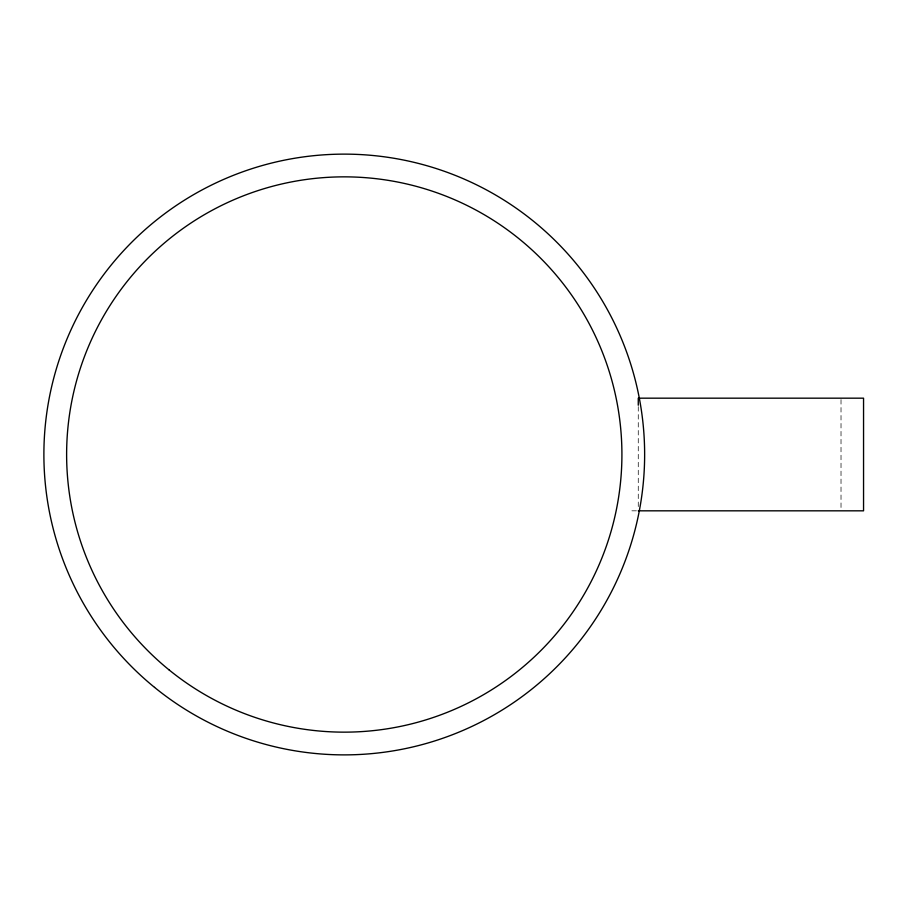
<?xml version="1.0" encoding="UTF-8"?>
<svg xmlns="http://www.w3.org/2000/svg" width="909" height="909" viewBox="0 0 909 909"><rect width="100%" height="100%" fill="white"/><g stroke="black" fill="none" stroke-linecap="round" stroke-linejoin="round"><path stroke-width="0.68" stroke-dasharray="4.54 3.41" d="M631.903 510.824L636.993 510.824M841.018 399.585L841.018 510.824M638.266 406.63L638.266 508.006"/><path stroke-width="1.36" d="M638.266 510.824L863.55 510.824L863.55 398.176L638.266 398.176L638.266 405.221M168.904 669.763A277.654 277.654 0 0 0 618.37 498.734A277.654 277.654 0 0 0 245.521 195.003A277.654 277.654 0 0 0 168.904 669.763M154.553 687.386A300.368 300.368 0 0 0 640.8 502.359A300.368 300.368 0 0 0 237.442 173.767A300.368 300.368 0 0 0 154.553 687.386"/></g></svg>
